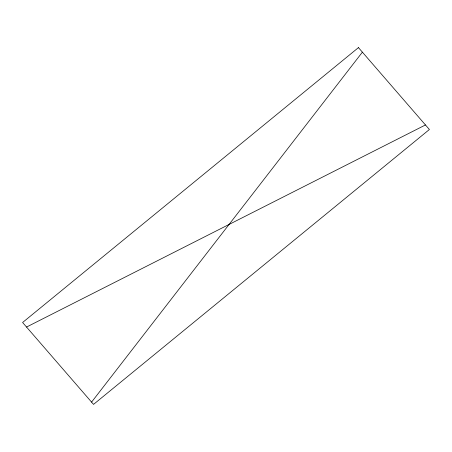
<?xml version="1.0" encoding="UTF-8"?>
<svg xmlns="http://www.w3.org/2000/svg" width="452" height="452" viewBox="0 0 452 452"><rect width="100%" height="100%" fill="white"/><g stroke="black" fill="none" stroke-linecap="round" stroke-linejoin="round"><path stroke-width="0.68" d="M91.575 402.116L362.397 52.161M26.544 327.045L425.462 124.955M358.453 47.613L22.6 322.496L93.547 404.387L429.4 129.504L358.453 47.613"/></g></svg>
